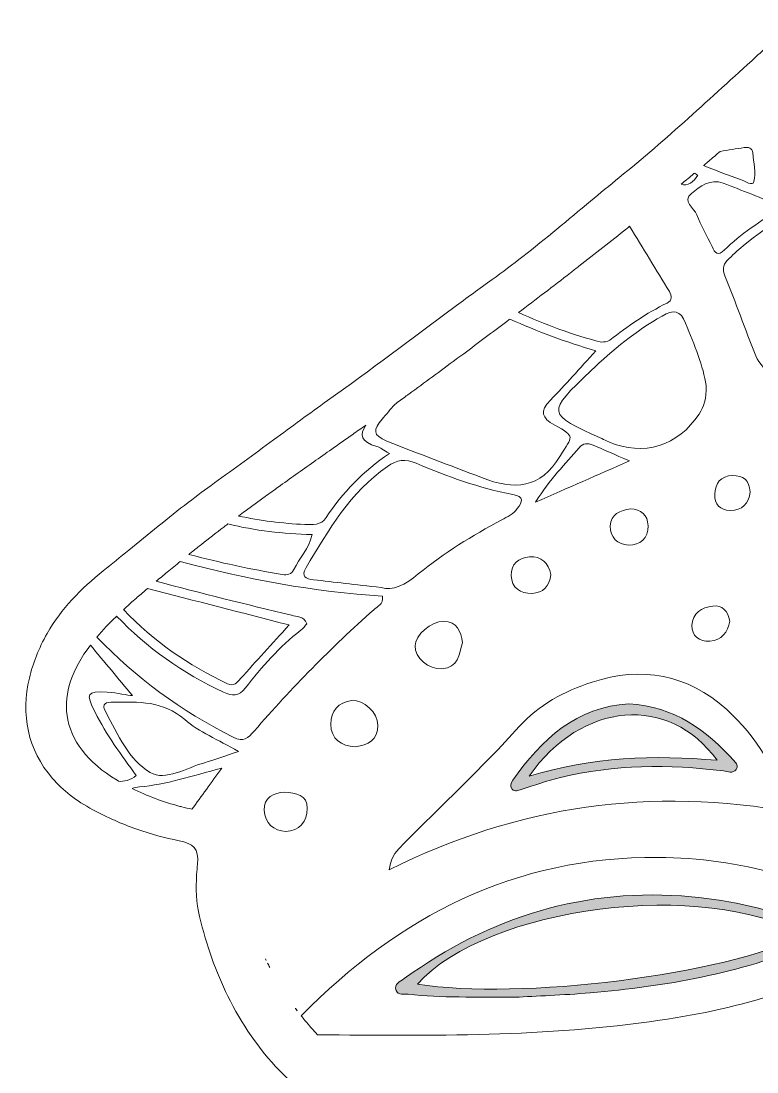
# Model space of a CAD drawing. Extents: x 55 to 2945, y -1852 to -85.
# Drawn here: x 55.1 to 170.4, y -1298.3 to -1133.8 of the extents above; entities that cross this region are included whole.
import ezdxf

# ---------------------------------------------------------------- set-up
doc = ezdxf.new("R2010")
doc.units = 0
doc.header["$MEASUREMENT"] = 0
doc.layers.add('Layer 1', color=7, linetype='Continuous')

# ---------------------------------------------------------------- blocks, each defined once
blk = doc.blocks.new('block 8')
at = {"layer": 'Layer 1', "true_color": 0xffffff}
h = blk.add_hatch(color=7, dxfattribs=at)
h.dxf.hatch_style = 2
edge = h.paths.add_edge_path()
edge.add_spline(control_points=[(167.11, -1250.99), (167.54, -1250.47), (167.11, -1250.01), (166.79, -1249.66), (162.44, -1244.83), (157.48, -1241.11), (150.3, -1240.73), (142.17, -1241.14), (136.7, -1246.23), (132.12, -1252.68), (131.81, -1253.12), (131.64, -1253.63), (132.03, -1254.07), (132.46, -1254.56), (132.99, -1254.24), (133.45, -1254.1), (135.5, -1253.49), (137.52, -1252.75), (139.59, -1252.25), (148.03, -1250.21), (156.55, -1250.15), (165.12, -1251.21), (165.8, -1251.29), (166.55, -1251.68), (167.11, -1250.99)], knot_values=[0, 0, 0, 0, 1, 1, 1, 2, 2, 2, 3, 3, 3, 4, 4, 4, 5, 5, 5, 6, 6, 6, 7, 7, 7, 8, 8, 8, 8], degree=3, periodic=1)
edge = h.paths.add_edge_path()
edge.add_spline(control_points=[(134.67, -1252.06), (142.95, -1240.24), (156.63, -1239.19), (164.12, -1249.55), (154.21, -1248.68), (144.63, -1248.98), (134.67, -1252.06)], knot_values=[0, 0, 0, 0, 1, 1, 1, 2, 2, 2, 2], degree=3, periodic=1)
h = blk.add_hatch(color=7, dxfattribs=at)
h.dxf.hatch_style = 2
edge = h.paths.add_edge_path()
edge.add_spline(control_points=[(115.77, -1286.16), (120.97, -1286.76), (126.19, -1286.56), (132.54, -1286.64), (135.69, -1286.46), (139.99, -1286.31), (144.27, -1285.95), (156.02, -1284.93), (167.57, -1282.92), (178.56, -1278.39), (179.35, -1278.06), (180.63, -1278.02), (180.59, -1276.85), (180.55, -1275.74), (179.29, -1275.67), (178.5, -1275.35), (172.6, -1272.9), (166.44, -1271.47), (160.09, -1270.91), (143.47, -1269.42), (128.54, -1273.97), (115.12, -1283.73), (114.52, -1284.17), (113.47, -1284.55), (113.86, -1285.58), (114.17, -1286.39), (115.1, -1286.09), (115.77, -1286.16)], knot_values=[0, 0, 0, 0, 1, 1, 1, 2, 2, 2, 3, 3, 3, 4, 4, 4, 5, 5, 5, 6, 6, 6, 7, 7, 7, 8, 8, 8, 9, 9, 9, 9], degree=3, periodic=1)
edge = h.paths.add_edge_path()
edge.add_spline(control_points=[(177.66, -1276.97), (165.23, -1283.16), (133.19, -1287.14), (117.19, -1284.59), (128.02, -1272.44), (162.4, -1268.01), (177.66, -1276.97)], knot_values=[0, 0, 0, 0, 1, 1, 1, 2, 2, 2, 2], degree=3, periodic=1)
at = {"layer": 'Layer 1', "lineweight": 0}
for points, knots in [([(984.23, -1238.67), (984.04, -1237.13), (983.65, -1235.56), (983.07, -1233.95), (982.05, -1231.18), (980.63, -1228.7), (978.93, -1226.43), (977.09, -1223.94), (974.91, -1221.7), (972.56, -1219.61), (966.07, -1213.85), (958.71, -1209.23), (951.76, -1204.09), (947.81, -1201.16), (943.88, -1198.21), (939.91, -1195.3), (936.3, -1192.65), (932.65, -1190.03), (928.93, -1187.51), (926.35, -1185.77), (923.82, -1183.96), (921.32, -1182.12), (914.12, -1176.81), (907.17, -1171.16), (900.24, -1165.5), (897.81, -1163.51), (895.38, -1161.53), (892.95, -1159.56), (891.09, -1158.05), (889.26, -1156.51), (887.44, -1154.96), (880.19, -1148.73), (873.22, -1142.13), (866.09, -1135.75), (858.42, -1128.87), (850.71, -1122.04), (842.75, -1115.51), (835.46, -1109.54), (827.97, -1103.83), (820.08, -1098.6), (815.18, -1095.35), (810.18, -1092.35), (805.04, -1089.66), (793.74, -1083.73), (781.82, -1079.23), (769.09, -1076.6), (766.02, -1075.96), (762.94, -1075.44), (759.86, -1075), (752.84, -1073.99), (745.77, -1073.41), (738.69, -1073), (735.58, -1072.82), (732.47, -1072.67), (729.36, -1072.52), (719.81, -1072.09), (710.27, -1071.85), (700.75, -1071.88), (685.52, -1071.92), (670.32, -1072.68), (655.17, -1074.53), (649.49, -1075.23), (643.82, -1076.08), (638.15, -1077.1), (636.6, -1077.38), (635.04, -1077.6), (633.48, -1077.78), (631.05, -1078.06), (628.61, -1078.23), (626.17, -1078.27), (623.75, -1078.31), (621.33, -1078.21), (618.9, -1078.02), (617.3, -1077.9), (615.71, -1077.74), (614.11, -1077.52), (612.29, -1077.26), (610.5, -1076.9), (608.75, -1076.47), (603.2, -1075.09), (597.95, -1072.87), (592.85, -1070.31), (591.24, -1069.5), (589.65, -1068.66), (588.07, -1067.8), (584.59, -1065.91), (581.09, -1064.14), (577.55, -1062.5), (562.77, -1055.65), (547.34, -1051.17), (530.6, -1050.58), (528.46, -1050.5), (526.32, -1050.46), (524.2, -1050.45), (509.3, -1050.39), (494.64, -1052.01), (480.18, -1055.79), (468.77, -1058.77), (458.56, -1064.55), (448.21, -1069.89), (437.11, -1075.6), (425.69, -1078.16), (413.91, -1078.1), (408.56, -1078.07), (403.13, -1077.51), (397.62, -1076.45), (389.73, -1074.94), (381.78, -1073.73), (373.79, -1072.98), (369.49, -1072.58), (365.18, -1072.3), (360.86, -1072.19), (355.87, -1072.07), (350.89, -1072.01), (345.9, -1071.99), (344.75, -1071.99), (343.6, -1071.97), (342.45, -1071.97), (324.06, -1071.98), (305.68, -1072.7), (287.32, -1074.32), (268.05, -1076.01), (250.2, -1081.5), (233.56, -1090.49), (229.57, -1092.65), (225.65, -1095), (221.81, -1097.55), (218.47, -1099.77), (215.22, -1102.08), (212, -1104.43), (202.44, -1111.44), (193.33, -1119.01), (184.4, -1126.8), (181.4, -1129.42), (178.41, -1132.05), (175.43, -1134.71), (173.68, -1136.27), (171.94, -1137.86), (170.2, -1139.44), (163.16, -1145.86), (156.18, -1152.36), (148.79, -1158.34), (147.29, -1159.56), (145.8, -1160.79), (144.31, -1162.03), (140.8, -1164.95), (137.3, -1167.89), (133.69, -1170.71), (132.12, -1171.93), (130.53, -1173.13), (128.91, -1174.29), (126.9, -1175.73), (124.91, -1177.19), (122.92, -1178.66), (116.33, -1183.53), (109.82, -1188.5), (103.14, -1193.24), (100.3, -1195.26), (97.49, -1197.33), (94.68, -1199.39), (91.61, -1201.66), (88.53, -1203.93), (85.42, -1206.14), (84.03, -1207.13), (82.66, -1208.16), (81.3, -1209.2), (78.15, -1211.62), (75.07, -1214.13), (72, -1216.65), (70.67, -1217.73), (69.34, -1218.82), (68, -1219.9), (64.54, -1222.68), (61.41, -1225.83), (59.2, -1229.71), (57.91, -1232), (56.98, -1234.34), (56.43, -1236.67), (55.12, -1242.32), (56.13, -1247.9), (60.05, -1252.39), (61.66, -1254.23), (63.75, -1255.89), (66.37, -1257.29), (68.6, -1258.49), (70.89, -1259.49), (73.24, -1260.32), (75.41, -1261.08), (77.62, -1261.69), (79.89, -1262.15), (82.02, -1262.58), (83.04, -1263.36), (82.76, -1265.8), (82.7, -1266.33), (82.66, -1266.88), (82.62, -1267.42), (82.48, -1269.62), (82.56, -1271.85), (83.08, -1274.01), (84.16, -1278.54), (85.65, -1282.67), (87.51, -1286.46), (91.84, -1295.24), (98.27, -1302), (106.89, -1306.65), (110.6, -1308.65), (114.69, -1310.28), (119.21, -1311.5), (121.29, -1312.06), (123.38, -1312.57), (125.49, -1313), (134.23, -1314.8), (139.17, -1320.38), (141.59, -1328.71), (143.63, -1335.68), (147.21, -1341.7), (151.97, -1346.97), (153.14, -1348.27), (154.36, -1349.54), (155.68, -1350.74), (161, -1355.64), (166.6, -1360.15), (172.4, -1364.38), (178.7, -1368.99), (185.24, -1373.27), (191.94, -1377.32), (198.19, -1381.11), (204.85, -1383.96), (212.03, -1385.44), (214.34, -1385.92), (216.68, -1386.33), (219.02, -1386.46), (219.49, -1386.49), (219.96, -1386.51), (220.44, -1386.52), (222.12, -1386.53), (223.8, -1386.38), (225.47, -1385.98), (226.56, -1385.72), (227.64, -1385.42), (228.72, -1385.12), (233.1, -1383.88), (237.39, -1382.29), (241.62, -1380.58), (244.61, -1379.37), (247.49, -1378.79), (250.25, -1378.85), (254.85, -1378.96), (259.1, -1380.87), (262.96, -1384.7), (264.08, -1385.81), (265.15, -1386.96), (266.18, -1388.14), (269.66, -1392.12), (272.73, -1396.47), (275.71, -1400.81), (277.52, -1403.45), (279.54, -1405.85), (281.68, -1408.13), (284.01, -1410.6), (286.49, -1412.92), (289.02, -1415.2), (290.18, -1416.24), (291.25, -1417.37), (292.41, -1418.4), (293.48, -1419.36), (294.63, -1420.22), (296.03, -1420.85), (297.48, -1421.49), (298.92, -1422.15), (300.36, -1422.81), (304.27, -1424.6), (308.14, -1426.46), (311.98, -1428.4), (313.37, -1429.1), (314.76, -1429.8), (316.14, -1430.52), (323.05, -1434.12), (329.37, -1438.77), (334.43, -1444.63), (339.86, -1450.91), (345.75, -1456.43), (353.09, -1460.33), (354.12, -1460.88), (355.17, -1461.41), (356.23, -1461.92), (357.38, -1462.48), (358.54, -1463.01), (359.72, -1463.5), (360.01, -1463.62), (360.24, -1463.74), (360.44, -1463.86), (361.1, -1464.29), (361.2, -1464.8), (360.6, -1465.83), (360.3, -1466.35), (360.02, -1466.87), (359.74, -1467.39), (358.95, -1468.85), (358.2, -1470.33), (357.45, -1471.81), (357.18, -1472.34), (356.92, -1472.87), (356.65, -1473.39), (337.91, -1509.88), (325.24, -1547.98), (319.87, -1588.02), (318.36, -1599.23), (317.43, -1610.6), (317.1, -1622.13), (316.84, -1631.24), (317.29, -1640.22), (318.73, -1649.04), (320.06, -1657.22), (322.24, -1665.25), (325.52, -1673.09), (328.73, -1680.75), (332.51, -1687.77), (336.78, -1694.22), (354.69, -1721.21), (381.49, -1738.02), (413.19, -1749.04), (415.51, -1749.84), (417.92, -1750.29), (420.33, -1750.28), (422.4, -1750.27), (424.47, -1749.93), (426.48, -1749.18), (427.49, -1748.8), (428.48, -1748.32), (429.45, -1747.74), (431.93, -1746.25), (433.45, -1744), (433.95, -1741.55), (434.48, -1738.96), (433.86, -1736.14), (431.98, -1733.74), (430.9, -1732.37), (429.57, -1731.3), (428.14, -1730.35), (427.77, -1730.11), (427.39, -1729.86), (427.01, -1729.63), (420.37, -1725.62), (414.06, -1721.12), (407.9, -1716.41), (383.2, -1697.52), (370.84, -1672.59), (371.19, -1641.46), (371.32, -1629.86), (372.7, -1618.38), (374.94, -1607), (376.01, -1601.57), (377.28, -1596.22), (378.73, -1590.94), (383.17, -1574.8), (389.33, -1559.32), (396.77, -1544.33), (399.14, -1539.54), (401.65, -1534.81), (404.27, -1530.12), (413.72, -1513.21), (425.07, -1497.55), (436.23, -1481.77), (436.89, -1480.84), (437.54, -1479.9), (438.19, -1478.97), (440.79, -1475.24), (443.4, -1471.41), (446.3, -1467.2), (447.48, -1473.39), (448.62, -1479.12), (449.66, -1484.77), (449.92, -1486.14), (450.17, -1487.51), (450.41, -1488.87), (451.4, -1494.54), (452.32, -1500.22), (453.18, -1505.91), (454.4, -1513.88), (455.5, -1521.86), (456.49, -1529.86), (457.32, -1536.59), (458.08, -1543.31), (458.76, -1550.05), (459.39, -1556.38), (459.95, -1562.72), (460.39, -1569.06), (460.63, -1572.53), (460.79, -1576), (460.91, -1579.48), (461.28, -1589.89), (461.21, -1600.32), (461.11, -1610.74), (461.07, -1614.32), (461.04, -1617.89), (461.02, -1621.46), (461.01, -1623.82), (461, -1626.17), (461, -1628.53), (460.97, -1637.61), (460.96, -1646.69), (460.62, -1655.77), (460.54, -1657.98), (460.6, -1660.19), (460.68, -1662.4), (460.75, -1664.37), (460.82, -1666.35), (460.82, -1668.32), (460.78, -1680.48), (461.27, -1692.66), (461.83, -1704.81), (462.1, -1710.88), (462.46, -1716.93), (462.89, -1722.99), (463.84, -1736.31), (465.16, -1749.59), (466.94, -1762.84), (468.91, -1777.42), (471.55, -1791.86), (476.88, -1805.67), (485.24, -1827.37), (506.23, -1841.53), (528.26, -1841.51), (532.34, -1841.5), (536.46, -1841.01), (540.54, -1839.99), (563.48, -1834.27), (576.8, -1818.63), (582.54, -1796.37), (587.6, -1776.72), (588.22, -1756.44), (589.71, -1736.3), (590.63, -1723.98), (591.66, -1711.66), (592.47, -1699.33), (592.57, -1697.86), (592.69, -1696.39), (592.79, -1694.92), (593.02, -1691.46), (593.11, -1688.01), (592.38, -1684.61), (592.06, -1683.09), (591.58, -1681.59), (590.87, -1680.1), (588.89, -1675.96), (586.01, -1672.83), (581.43, -1672.07), (580.33, -1671.88), (579.67, -1671.61), (579.33, -1671.13), (579.02, -1670.69), (578.97, -1670.07), (579.1, -1669.16), (579.37, -1667.33), (579.58, -1665.48), (579.78, -1663.64), (580.59, -1656.02), (580.89, -1648.36), (581.62, -1640.74), (581.93, -1637.5), (582.25, -1634.25), (582.57, -1631.01), (583.28, -1623.97), (584, -1616.93), (584.67, -1609.89), (584.98, -1606.71), (585.27, -1603.53), (585.55, -1600.34), (585.83, -1597.16), (586.09, -1593.98), (586.35, -1590.79), (586.92, -1583.68), (587.44, -1576.56), (587.96, -1569.45), (588.19, -1566.25), (588.42, -1563.06), (588.66, -1559.87), (589.47, -1548.83), (590.24, -1537.79), (591.03, -1526.75), (591.77, -1516.36), (592.52, -1505.97), (593.32, -1495.58), (593.55, -1492.55), (593.82, -1489.53), (594.12, -1486.47), (594.72, -1480.36), (595.42, -1474.12), (596.08, -1467.46), (599.8, -1472.81), (602.93, -1477.42), (606.18, -1481.94), (624.37, -1507.17), (640.96, -1533.32), (652.32, -1562.42), (663.92, -1592.12), (671.17, -1622.65), (668.39, -1654.86), (667.59, -1664.12), (665.36, -1673.01), (661.49, -1681.36), (660.53, -1683.43), (659.47, -1685.47), (658.3, -1687.47), (648.98, -1703.47), (635.52, -1715.32), (620.09, -1725.14), (619.4, -1725.58), (618.71, -1726.01), (618.01, -1726.44), (615.2, -1728.18), (612.4, -1729.92), (609.94, -1732.18), (603.93, -1737.72), (605.55, -1746.01), (613.23, -1748.82), (615.68, -1749.72), (618.16, -1750.13), (620.63, -1750.11), (623.1, -1750.09), (625.56, -1749.64), (627.97, -1748.84), (654.73, -1739.85), (678.15, -1725.73), (696.32, -1703.72), (708.35, -1689.15), (716.57, -1672.91), (720.59, -1654.92), (721.52, -1650.76), (722.22, -1646.52), (722.7, -1642.18), (722.98, -1639.61), (723.17, -1637.05), (723.32, -1634.48), (723.92, -1623.93), (723.45, -1613.37), (722.39, -1602.81), (720.59, -1584.92), (717.31, -1567.31), (713, -1549.88), (705.79, -1520.69), (694.39, -1493.13), (680.27, -1466.65), (679.25, -1464.73), (679.48, -1464.18), (681.47, -1463.51), (689.76, -1460.71), (696.84, -1455.99), (703.14, -1449.9), (705.52, -1447.59), (707.59, -1444.96), (710.02, -1442.79), (713.74, -1439.46), (717.42, -1436.08), (721.09, -1432.69), (723, -1430.93), (725.06, -1429.31), (727.39, -1428.24), (728.51, -1427.73), (729.69, -1427.33), (730.95, -1427.12), (736.04, -1426.28), (740.55, -1424.41), (744.78, -1421.73), (746, -1420.95), (747.21, -1420.12), (748.39, -1419.22), (754.28, -1414.69), (759.81, -1409.84), (763.55, -1403.42), (767.27, -1397.04), (771.52, -1391.08), (776.59, -1385.76), (778.55, -1383.71), (780.61, -1381.73), (783.27, -1380.43), (783.93, -1380.11), (784.61, -1379.82), (785.35, -1379.6), (787.26, -1379.01), (789.09, -1378.79), (790.88, -1378.84), (791.05, -1378.84), (791.23, -1378.86), (791.41, -1378.87), (795.13, -1379.08), (798.63, -1380.43), (802.08, -1382.05), (808.1, -1384.89), (814.11, -1386.25), (820.12, -1386.26), (826.14, -1386.27), (832.17, -1384.93), (838.24, -1382.37), (849.19, -1377.75), (858.67, -1370.73), (868.34, -1364.02), (883.21, -1353.72), (896.03, -1341.79), (901, -1323.42), (901.28, -1322.38), (901.7, -1321.43), (902.22, -1320.55), (903.41, -1318.54), (905.16, -1316.97), (907.26, -1315.82), (908.18, -1315.32), (909.15, -1314.89), (910.18, -1314.54), (914.27, -1313.18), (918.4, -1311.85), (922.6, -1310.97), (927.79, -1309.89), (932.47, -1307.78), (936.62, -1304.98), (950.57, -1295.56), (958.37, -1278.28), (958.29, -1265.73), (958.29, -1265.29), (958.33, -1264.92), (958.39, -1264.58), (958.66, -1263.18), (959.53, -1262.61), (961.16, -1262.25), (967.07, -1260.94), (972.54, -1258.6), (977.29, -1254.76), (982.67, -1250.42), (985.03, -1244.86), (984.23, -1238.67)], [0, 0, 0, 0, 1, 1, 1, 2, 2, 2, 3, 3, 3, 4, 4, 4, 5, 5, 5, 6, 6, 6, 7, 7, 7, 8, 8, 8, 9, 9, 9, 10, 10, 10, 11, 11, 11, 12, 12, 12, 13, 13, 13, 14, 14, 14, 15, 15, 15, 16, 16, 16, 17, 17, 17, 18, 18, 18, 19, 19, 19, 20, 20, 20, 21, 21, 21, 22, 22, 22, 23, 23, 23, 24, 24, 24, 25, 25, 25, 26, 26, 26, 27, 27, 27, 28, 28, 28, 29, 29, 29, 30, 30, 30, 31, 31, 31, 32, 32, 32, 33, 33, 33, 34, 34, 34, 35, 35, 35, 36, 36, 36, 37, 37, 37, 38, 38, 38, 39, 39, 39, 40, 40, 40, 41, 41, 41, 42, 42, 42, 43, 43, 43, 44, 44, 44, 45, 45, 45, 46, 46, 46, 47, 47, 47, 48, 48, 48, 49, 49, 49, 50, 50, 50, 51, 51, 51, 52, 52, 52, 53, 53, 53, 54, 54, 54, 55, 55, 55, 56, 56, 56, 57, 57, 57, 58, 58, 58, 59, 59, 59, 60, 60, 60, 61, 61, 61, 62, 62, 62, 63, 63, 63, 64, 64, 64, 65, 65, 65, 66, 66, 66, 67, 67, 67, 68, 68, 68, 69, 69, 69, 70, 70, 70, 71, 71, 71, 72, 72, 72, 73, 73, 73, 74, 74, 74, 75, 75, 75, 76, 76, 76, 77, 77, 77, 78, 78, 78, 79, 79, 79, 80, 80, 80, 81, 81, 81, 82, 82, 82, 83, 83, 83, 84, 84, 84, 85, 85, 85, 86, 86, 86, 87, 87, 87, 88, 88, 88, 89, 89, 89, 90, 90, 90, 91, 91, 91, 92, 92, 92, 93, 93, 93, 94, 94, 94, 95, 95, 95, 96, 96, 96, 97, 97, 97, 98, 98, 98, 99, 99, 99, 100, 100, 100, 101, 101, 101, 102, 102, 102, 103, 103, 103, 104, 104, 104, 105, 105, 105, 106, 106, 106, 107, 107, 107, 108, 108, 108, 109, 109, 109, 110, 110, 110, 111, 111, 111, 112, 112, 112, 113, 113, 113, 114, 114, 114, 115, 115, 115, 116, 116, 116, 117, 117, 117, 118, 118, 118, 119, 119, 119, 120, 120, 120, 121, 121, 121, 122, 122, 122, 123, 123, 123, 124, 124, 124, 125, 125, 125, 126, 126, 126, 127, 127, 127, 128, 128, 128, 129, 129, 129, 130, 130, 130, 131, 131, 131, 132, 132, 132, 133, 133, 133, 134, 134, 134, 135, 135, 135, 136, 136, 136, 137, 137, 137, 138, 138, 138, 139, 139, 139, 140, 140, 140, 141, 141, 141, 142, 142, 142, 143, 143, 143, 144, 144, 144, 145, 145, 145, 146, 146, 146, 147, 147, 147, 148, 148, 148, 149, 149, 149, 150, 150, 150, 151, 151, 151, 152, 152, 152, 153, 153, 153, 154, 154, 154, 155, 155, 155, 156, 156, 156, 157, 157, 157, 158, 158, 158, 159, 159, 159, 160, 160, 160, 161, 161, 161, 162, 162, 162, 163, 163, 163, 164, 164, 164, 165, 165, 165, 166, 166, 166, 167, 167, 167, 168, 168, 168, 169, 169, 169, 170, 170, 170, 171, 171, 171, 172, 172, 172, 173, 173, 173, 174, 174, 174, 175, 175, 175, 176, 176, 176, 177, 177, 177, 178, 178, 178, 179, 179, 179, 180, 180, 180, 181, 181, 181, 182, 182, 182, 183, 183, 183, 184, 184, 184, 185, 185, 185, 186, 186, 186, 187, 187, 187, 188, 188, 188, 189, 189, 189, 190, 190, 190, 191, 191, 191, 192, 192, 192, 193, 193, 193, 194, 194, 194, 195, 195, 195, 196, 196, 196, 197, 197, 197, 198, 198, 198, 199, 199, 199, 200, 200, 200, 201, 201, 201, 202, 202, 202, 203, 203, 203, 204, 204, 204, 205, 205, 205, 206, 206, 206, 207, 207, 207, 208, 208, 208, 209, 209, 209, 210, 210, 210, 210]), ([(162.33, -1156.19), (162.48, -1156.06), (162.62, -1155.93), (162.77, -1155.8), (163.39, -1155.28), (164, -1154.76), (164.62, -1154.24), (165.86, -1154.04), (167.1, -1153.84), (168.35, -1153.64), (169.01, -1153.54), (169.63, -1153.71), (169.71, -1154.48), (169.86, -1155.98), (170.23, -1157.57), (169.9, -1158.97), (169.72, -1159.75), (168.49, -1158.9), (167.79, -1158.65), (165.84, -1157.95), (163.92, -1157.21), (161.99, -1156.47), (162.1, -1156.38), (162.21, -1156.28), (162.33, -1156.19)], [0, 0, 0, 0, 1, 1, 1, 2, 2, 2, 3, 3, 3, 4, 4, 4, 5, 5, 5, 6, 6, 6, 7, 7, 7, 8, 8, 8, 8]), ([(160.21, -1157.95), (160.33, -1157.85), (160.45, -1157.75), (160.57, -1157.65), (160.75, -1157.75), (160.92, -1157.85), (161.09, -1157.98), (160.47, -1159), (159.5, -1159.76), (158.49, -1159.39), (159.07, -1158.91), (159.64, -1158.43), (160.21, -1157.95)], [0, 0, 0, 0, 1, 1, 1, 2, 2, 2, 3, 3, 3, 4, 4, 4, 4]), ([(174.37, -1162.9), (170.8, -1165.24), (167.82, -1167.18), (165.27, -1169.67), (164.2, -1170.72), (163.79, -1170.12), (163.33, -1169.14), (162.54, -1167.48), (161.61, -1165.89), (160.94, -1164.19), (160.5, -1163.1), (158.63, -1162.01), (160.1, -1160.82), (161.43, -1159.75), (163.05, -1158.44), (165.09, -1159.22), (168.02, -1160.33), (170.93, -1161.52), (174.37, -1162.9)], [0, 0, 0, 0, 1, 1, 1, 2, 2, 2, 3, 3, 3, 4, 4, 4, 5, 5, 5, 6, 6, 6, 6]), ([(177.01, -1190.88), (175.35, -1191.46), (171.1, -1188.6), (170.17, -1186.25), (168.52, -1182.09), (167.03, -1177.86), (165.35, -1173.7), (164.86, -1172.51), (165.17, -1171.77), (165.99, -1171.02), (166.82, -1170.27), (167.64, -1169.49), (168.51, -1168.78), (175.52, -1163.12), (177.08, -1163.02), (185.57, -1167.86), (181.9, -1169.74), (178.56, -1171.72), (175.59, -1174.31), (173.48, -1176.15), (173.31, -1177.42), (175.51, -1179.38), (178.63, -1182.16), (181.86, -1184.76), (185.78, -1187.52), (182.52, -1188.78), (179.79, -1189.91), (177.01, -1190.88)], [0, 0, 0, 0, 1, 1, 1, 2, 2, 2, 3, 3, 3, 4, 4, 4, 5, 5, 5, 6, 6, 6, 7, 7, 7, 8, 8, 8, 9, 9, 9, 9]), ([(141.15, -1173.26), (141.59, -1172.92), (142.03, -1172.57), (142.47, -1172.23), (144.98, -1170.28), (147.47, -1168.33), (149.95, -1166.34), (150.11, -1166.22), (150.27, -1166.09), (150.43, -1165.97), (152.5, -1169.37), (154.58, -1172.77), (156.65, -1176.18), (157.06, -1176.86), (157.17, -1177.54), (156.29, -1177.98), (153.07, -1179.56), (150.13, -1181.59), (147.32, -1183.81), (146.97, -1184.08), (146.36, -1184.03), (146, -1184.1), (141.43, -1182.97), (137.2, -1181.29), (133.02, -1179.48), (135.74, -1177.42), (138.45, -1175.35), (141.15, -1173.26)], [0, 0, 0, 0, 1, 1, 1, 2, 2, 2, 3, 3, 3, 4, 4, 4, 5, 5, 5, 6, 6, 6, 7, 7, 7, 8, 8, 8, 9, 9, 9, 9]), ([(162.4, -1190.9), (162.51, -1192.99), (162.02, -1194.21), (161.29, -1195.35), (158.08, -1200.34), (152.57, -1202.04), (147.16, -1199.72), (146.79, -1199.56), (146.43, -1199.36), (146.06, -1199.2), (137.37, -1195.26), (137.37, -1195.26), (144.38, -1188.55), (147.78, -1185.29), (151.4, -1182.35), (155.51, -1180.01), (157.32, -1178.99), (158.37, -1179.04), (159.2, -1181.14), (160.55, -1184.55), (162, -1187.92), (162.4, -1190.9)], [0, 0, 0, 0, 1, 1, 1, 2, 2, 2, 3, 3, 3, 4, 4, 4, 5, 5, 5, 6, 6, 6, 7, 7, 7, 7]), ([(115.86, -1192.24), (118.33, -1190.43), (120.79, -1188.61), (123.25, -1186.78), (123.65, -1186.49), (124.04, -1186.2), (124.44, -1185.91), (126.69, -1184.23), (128.95, -1182.55), (131.19, -1180.85), (131.36, -1180.73), (131.52, -1180.61), (131.68, -1180.49), (135.93, -1182.41), (140.33, -1184.05), (145.13, -1185.45), (142.56, -1188.26), (140.36, -1190.79), (138.02, -1193.18), (136.3, -1194.92), (136.65, -1195.94), (138.69, -1197.08), (141.99, -1198.94), (141.49, -1198.76), (139.59, -1201.86), (136.38, -1207.12), (132.42, -1207.29), (127.25, -1205.3), (122.31, -1203.41), (117.34, -1201.56), (112.42, -1199.59), (110.09, -1198.66), (110.33, -1197.8), (111.66, -1196.18), (112.31, -1195.39), (112.97, -1194.61), (113.64, -1193.85), (114.25, -1193.41), (114.86, -1192.97), (115.46, -1192.52), (115.59, -1192.43), (115.73, -1192.34), (115.86, -1192.24)], [0, 0, 0, 0, 1, 1, 1, 2, 2, 2, 3, 3, 3, 4, 4, 4, 5, 5, 5, 6, 6, 6, 7, 7, 7, 8, 8, 8, 9, 9, 9, 10, 10, 10, 11, 11, 11, 12, 12, 12, 13, 13, 13, 14, 14, 14, 14]), ([(90.23, -1210.54), (91.28, -1209.77), (92.32, -1209), (93.38, -1208.24), (94.05, -1207.75), (94.73, -1207.27), (95.4, -1206.78), (96.32, -1206.13), (97.24, -1205.47), (98.16, -1204.82), (99.09, -1204.16), (100.02, -1203.5), (100.96, -1202.84), (101.9, -1202.17), (102.85, -1201.51), (103.79, -1200.84), (104.88, -1200.08), (105.97, -1199.31), (107.06, -1198.54), (107.74, -1198.06), (108.42, -1197.59), (109.1, -1197.11), (108.1, -1198.59), (108.34, -1199.73), (110.85, -1200.44), (111.4, -1200.6), (111.89, -1201.01), (112.81, -1201.53), (108.67, -1204.3), (105.49, -1207.65), (102.91, -1211.57), (102.11, -1212.79), (100.75, -1212.68), (99.57, -1212.63), (96.04, -1212.5), (92.59, -1212.01), (89.18, -1211.32), (89.53, -1211.06), (89.88, -1210.8), (90.23, -1210.54)], [0, 0, 0, 0, 1, 1, 1, 2, 2, 2, 3, 3, 3, 4, 4, 4, 5, 5, 5, 6, 6, 6, 7, 7, 7, 8, 8, 8, 9, 9, 9, 10, 10, 10, 11, 11, 11, 12, 12, 12, 13, 13, 13, 13]), ([(144.72, -1200.21), (146.37, -1200.94), (148.03, -1201.66), (150.39, -1202.7), (145.36, -1204.9), (140.92, -1206.85), (135.7, -1209.14), (137.97, -1205.51), (140.35, -1203.16), (142.51, -1200.64), (143.12, -1199.92), (143.89, -1199.85), (144.72, -1200.21)], [0, 0, 0, 0, 1, 1, 1, 2, 2, 2, 3, 3, 3, 4, 4, 4, 4]), ([(132.84, -1210.14), (132.22, -1211.02), (131.28, -1211.43), (130.39, -1211.91), (125.81, -1214.39), (121.36, -1217.09), (117.33, -1220.39), (115.32, -1222.04), (113.31, -1223.16), (111.51, -1222.5), (107.4, -1222.03), (104.16, -1221.67), (100.92, -1221.29), (99.75, -1221.15), (98.89, -1220.83), (99.76, -1219.39), (103.27, -1213.53), (106.69, -1207.59), (112.5, -1203.56), (114, -1202.53), (115.28, -1202.32), (117.01, -1203.06), (121.89, -1205.13), (126.88, -1206.96), (132.12, -1207.94), (134.04, -1208.29), (133.59, -1209.06), (132.84, -1210.14)], [0, 0, 0, 0, 1, 1, 1, 2, 2, 2, 3, 3, 3, 4, 4, 4, 5, 5, 5, 6, 6, 6, 7, 7, 7, 8, 8, 8, 9, 9, 9, 9]), ([(163.77, -1207.92), (163.83, -1206.22), (164.66, -1205.01), (166.54, -1204.98), (168.2, -1204.95), (169.21, -1205.72), (169.29, -1207.52), (169.13, -1209.42), (168.05, -1210.43), (166.15, -1210.44), (164.56, -1210.44), (163.72, -1209.45), (163.77, -1207.92)], [0, 0, 0, 0, 1, 1, 1, 2, 2, 2, 3, 3, 3, 4, 4, 4, 4]), ([(153.31, -1212.83), (153.34, -1214.84), (152.1, -1215.89), (150.26, -1215.86), (148.53, -1215.84), (147.38, -1214.63), (147.4, -1212.89), (147.42, -1210.99), (148.96, -1210.46), (150.59, -1210.18), (152.18, -1210.33), (153.28, -1211.09), (153.31, -1212.83)], [0, 0, 0, 0, 1, 1, 1, 2, 2, 2, 3, 3, 3, 4, 4, 4, 4]), ([(81.99, -1216.85), (82.45, -1216.48), (82.91, -1216.11), (83.38, -1215.75), (84.53, -1214.84), (85.69, -1213.94), (86.86, -1213.06), (87.02, -1212.94), (87.17, -1212.81), (87.34, -1212.69), (87.4, -1212.64), (87.46, -1212.59), (87.53, -1212.55), (91.75, -1213.61), (96.16, -1214.09), (100.69, -1214.23), (100.22, -1216.43), (98.73, -1217.91), (97.84, -1219.69), (97.47, -1220.44), (96.79, -1220.59), (96.02, -1220.46), (91.11, -1219.66), (86.24, -1218.61), (81.41, -1217.32), (81.6, -1217.17), (81.79, -1217), (81.99, -1216.85)], [0, 0, 0, 0, 1, 1, 1, 2, 2, 2, 3, 3, 3, 4, 4, 4, 5, 5, 5, 6, 6, 6, 7, 7, 7, 8, 8, 8, 9, 9, 9, 9]), ([(70.09, -1226.98), (74.85, -1231.94), (80.42, -1235.92), (86.82, -1238.89), (88.23, -1239.55), (89.23, -1239.57), (90.26, -1238.23), (92.84, -1234.93), (95.58, -1231.76), (98.94, -1229.2), (99.32, -1228.91), (99.59, -1228.48), (99.87, -1228.17), (99.36, -1226.93), (98.3, -1227.06), (97.47, -1226.86), (90.4, -1225.12), (83.33, -1223.43), (76.3, -1221.53), (76.87, -1221.05), (77.45, -1220.57), (78.02, -1220.09), (78.69, -1219.53), (79.38, -1218.98), (80.06, -1218.43), (90.44, -1221.22), (100.95, -1223.19), (111.74, -1223.85), (111.86, -1225.21), (110.92, -1225.48), (110.36, -1225.98), (103.71, -1231.91), (97.46, -1238.23), (91.64, -1244.97), (90.69, -1246.08), (89.97, -1246.75), (88.35, -1245.93), (80.14, -1241.8), (73.05, -1236.57), (67.01, -1230.27), (67.96, -1229.15), (68.96, -1228.09), (70, -1227.07), (70.03, -1227.04), (70.06, -1227.01), (70.09, -1226.98)], [0, 0, 0, 0, 1, 1, 1, 2, 2, 2, 3, 3, 3, 4, 4, 4, 5, 5, 5, 6, 6, 6, 7, 7, 7, 8, 8, 8, 9, 9, 9, 10, 10, 10, 11, 11, 11, 12, 12, 12, 13, 13, 13, 14, 14, 14, 15, 15, 15, 15]), ([(138.07, -1220.46), (137.92, -1222.33), (136.85, -1223.35), (135.16, -1223.43), (133.33, -1223.52), (131.94, -1222.54), (131.87, -1220.62), (131.82, -1218.87), (133.05, -1217.8), (134.75, -1217.7), (136.61, -1217.59), (137.74, -1218.65), (138.07, -1220.46)], [0, 0, 0, 0, 1, 1, 1, 2, 2, 2, 3, 3, 3, 4, 4, 4, 4]), ([(71.21, -1225.93), (71.77, -1225.41), (72.34, -1224.9), (72.92, -1224.39), (72.99, -1224.33), (73.06, -1224.27), (73.13, -1224.21), (73.66, -1223.75), (74.2, -1223.29), (74.73, -1222.84), (74.81, -1222.78), (74.88, -1222.72), (74.95, -1222.66), (82.48, -1224.6), (89.75, -1226.47), (97.1, -1228.37), (94.41, -1231.34), (91.94, -1234.04), (89.5, -1236.77), (88.93, -1237.4), (88.45, -1238.02), (87.46, -1237.56), (81.33, -1234.71), (75.95, -1230.96), (71.17, -1225.96), (71.18, -1225.95), (71.19, -1225.94), (71.21, -1225.93)], [0, 0, 0, 0, 1, 1, 1, 2, 2, 2, 3, 3, 3, 4, 4, 4, 5, 5, 5, 6, 6, 6, 7, 7, 7, 8, 8, 8, 9, 9, 9, 9]), ([(166.1, -1227.75), (165.78, -1229.5), (164.89, -1230.77), (162.98, -1230.9), (161.31, -1231.01), (160.14, -1230.06), (160.17, -1228.43), (160.21, -1226.52), (161.75, -1225.62), (163.44, -1225.4), (164.98, -1225.2), (165.83, -1226.22), (166.1, -1227.75)], [0, 0, 0, 0, 1, 1, 1, 2, 2, 2, 3, 3, 3, 4, 4, 4, 4]), ([(124.24, -1231.19), (123.71, -1232.9), (123.64, -1235.09), (121.03, -1235.25), (118.96, -1235.38), (116.77, -1233.44), (116.82, -1231.66), (116.87, -1229.93), (119.38, -1227.73), (121.32, -1227.8), (123.38, -1227.88), (124, -1229.31), (124.24, -1231.19)], [0, 0, 0, 0, 1, 1, 1, 2, 2, 2, 3, 3, 3, 4, 4, 4, 4]), ([(70.31, -1252.75), (70.26, -1252.73), (70.21, -1252.7), (70.16, -1252.67), (65.48, -1249.86), (62.86, -1246.38), (62.33, -1242.52), (61.86, -1239.08), (63.07, -1235.35), (65.99, -1231.53), (68.18, -1234.15), (70.37, -1236.78), (72.56, -1239.41), (71.84, -1239.45), (70.21, -1238.94), (68.62, -1238.88), (65.41, -1238.76), (65.23, -1239.04), (66.71, -1242.01), (68.47, -1245.57), (70.85, -1248.73), (73.18, -1251.94), (72.24, -1252.6), (71.18, -1253), (70.39, -1252.8), (70.36, -1252.78), (70.33, -1252.77), (70.31, -1252.75)], [0, 0, 0, 0, 1, 1, 1, 2, 2, 2, 3, 3, 3, 4, 4, 4, 5, 5, 5, 6, 6, 6, 7, 7, 7, 8, 8, 8, 9, 9, 9, 9]), ([(114.88, -1262.8), (120.97, -1256.62), (127.32, -1250.71), (133.15, -1244.27), (136.2, -1240.91), (140.18, -1238.72), (144.54, -1237.31), (152.37, -1234.8), (159.45, -1236.05), (165.64, -1241.6), (170.38, -1245.85), (173.3, -1251.27), (176.05, -1257.71), (153.69, -1253.65), (133.01, -1256.58), (112.78, -1266.71), (113.1, -1264.32), (114.1, -1263.59), (114.88, -1262.8)], [0, 0, 0, 0, 1, 1, 1, 2, 2, 2, 3, 3, 3, 4, 4, 4, 5, 5, 5, 6, 6, 6, 6]), ([(89.16, -1248.16), (86.92, -1248.91), (85.4, -1249.48), (83.84, -1249.93), (81.03, -1250.74), (77.73, -1252.84), (75.37, -1251.47), (72, -1249.52), (70.3, -1245.49), (68.38, -1241.99), (67.6, -1240.58), (68.49, -1240.48), (69.56, -1240.46), (73.52, -1240.39), (77.36, -1240.23), (80.76, -1243.17), (83.01, -1245.11), (85.93, -1246.29), (89.16, -1248.16)], [0, 0, 0, 0, 1, 1, 1, 2, 2, 2, 3, 3, 3, 4, 4, 4, 5, 5, 5, 6, 6, 6, 6]), ([(111, -1244.04), (111.04, -1246.39), (109.43, -1247.11), (107.5, -1247.46), (105.23, -1247.3), (103.67, -1246.24), (103.63, -1243.92), (103.59, -1241.85), (104.85, -1240.46), (106.95, -1240.2), (108.79, -1239.98), (110.98, -1242.11), (111, -1244.04)], [0, 0, 0, 0, 1, 1, 1, 2, 2, 2, 3, 3, 3, 4, 4, 4, 4]), ([(134.67, -1252.06), (142.95, -1240.24), (156.63, -1239.19), (164.12, -1249.55), (154.21, -1248.68), (144.63, -1248.98), (134.67, -1252.06)], [0, 0, 0, 0, 1, 1, 1, 2, 2, 2, 2]), ([(167.11, -1250.99), (167.54, -1250.47), (167.11, -1250.01), (166.79, -1249.66), (162.44, -1244.83), (157.48, -1241.11), (150.3, -1240.73), (142.17, -1241.14), (136.7, -1246.23), (132.12, -1252.68), (131.81, -1253.12), (131.64, -1253.63), (132.03, -1254.07), (132.46, -1254.56), (132.99, -1254.24), (133.45, -1254.1), (135.5, -1253.49), (137.52, -1252.75), (139.59, -1252.25), (148.03, -1250.21), (156.55, -1250.15), (165.12, -1251.21), (165.8, -1251.29), (166.55, -1251.68), (167.11, -1250.99)], [0, 0, 0, 0, 1, 1, 1, 2, 2, 2, 3, 3, 3, 4, 4, 4, 5, 5, 5, 6, 6, 6, 7, 7, 7, 8, 8, 8, 8]), ([(80, -1256.76), (77.41, -1256.07), (74.91, -1255.15), (72.51, -1253.95), (72.85, -1253.83), (73.24, -1253.74), (73.68, -1253.71), (77.84, -1253.35), (81.82, -1252.02), (86.58, -1250.77), (84.87, -1253.07), (83.37, -1255.21), (81.89, -1257.21), (81.35, -1257.09), (80.82, -1256.97), (80.29, -1256.83), (80.19, -1256.81), (80.1, -1256.78), (80, -1256.76)], [0, 0, 0, 0, 1, 1, 1, 2, 2, 2, 3, 3, 3, 4, 4, 4, 5, 5, 5, 6, 6, 6, 6]), ([(99.94, -1257.07), (99.92, -1259.07), (98.75, -1260.71), (96.58, -1260.67), (94.69, -1260.63), (93.27, -1259.36), (93.2, -1257.37), (93.13, -1255.33), (94.64, -1254.66), (96.44, -1254.53), (98.14, -1254.68), (99.97, -1254.91), (99.94, -1257.07)], [0, 0, 0, 0, 1, 1, 1, 2, 2, 2, 3, 3, 3, 4, 4, 4, 4]), ([(101.47, -1292.41), (101.09, -1292), (100.71, -1291.58), (100.34, -1291.15), (100.28, -1291.09), (100.23, -1291.03), (100.18, -1290.97), (99.78, -1290.5), (99.38, -1290.03), (99, -1289.54), (99, -1289.54), (98.99, -1289.53), (98.99, -1289.53), (114.29, -1273.99), (132.46, -1264.57), (154.89, -1264.75), (167.69, -1264.85), (179.73, -1268.28), (191.05, -1274.22), (193.81, -1275.67), (193.8, -1275.8), (191.04, -1277.65), (180.17, -1284.95), (167.92, -1288.35), (155.17, -1290.24), (137.39, -1292.88), (119.47, -1292.68), (101.56, -1292.51), (101.53, -1292.47), (101.5, -1292.44), (101.47, -1292.41)], [0, 0, 0, 0, 1, 1, 1, 2, 2, 2, 3, 3, 3, 4, 4, 4, 5, 5, 5, 6, 6, 6, 7, 7, 7, 8, 8, 8, 9, 9, 9, 10, 10, 10, 10]), ([(177.66, -1276.97), (165.23, -1283.16), (133.19, -1287.14), (117.19, -1284.59), (128.02, -1272.44), (162.4, -1268.01), (177.66, -1276.97)], [0, 0, 0, 0, 1, 1, 1, 2, 2, 2, 2]), ([(115.77, -1286.16), (120.97, -1286.76), (126.19, -1286.56), (132.54, -1286.64), (135.69, -1286.46), (139.99, -1286.31), (144.27, -1285.95), (156.02, -1284.93), (167.57, -1282.92), (178.56, -1278.39), (179.35, -1278.06), (180.63, -1278.02), (180.59, -1276.85), (180.55, -1275.74), (179.29, -1275.67), (178.5, -1275.35), (172.6, -1272.9), (166.44, -1271.47), (160.09, -1270.91), (143.47, -1269.42), (128.54, -1273.97), (115.12, -1283.73), (114.52, -1284.17), (113.47, -1284.55), (113.86, -1285.58), (114.17, -1286.39), (115.1, -1286.09), (115.77, -1286.16)], [0, 0, 0, 0, 1, 1, 1, 2, 2, 2, 3, 3, 3, 4, 4, 4, 5, 5, 5, 6, 6, 6, 7, 7, 7, 8, 8, 8, 9, 9, 9, 9]), ([(93.4, -1280.63), (93.45, -1280.72), (93.49, -1280.8), (93.53, -1280.89), (93.49, -1280.8), (93.44, -1280.72), (93.4, -1280.63), (93.4, -1280.63), (93.4, -1280.63), (93.4, -1280.63)], [0, 0, 0, 0, 1, 1, 1, 2, 2, 2, 3, 3, 3, 3]), ([(93.74, -1281.29), (93.85, -1281.52), (93.97, -1281.75), (94.09, -1281.97), (94.09, -1281.97), (94.09, -1281.97), (94.09, -1281.97), (93.97, -1281.75), (93.85, -1281.52), (93.74, -1281.29)], [0, 0, 0, 0, 1, 1, 1, 2, 2, 2, 3, 3, 3, 3]), ([(98.09, -1288.36), (98.09, -1288.36), (98.09, -1288.35), (98.09, -1288.35), (98.19, -1288.49), (98.29, -1288.62), (98.39, -1288.75), (98.3, -1288.64), (98.23, -1288.54), (98.15, -1288.43), (98.13, -1288.41), (98.11, -1288.38), (98.09, -1288.36)], [0, 0, 0, 0, 1, 1, 1, 2, 2, 2, 3, 3, 3, 4, 4, 4, 4])]:
    blk.add_open_spline(points, degree=3, knots=knots, dxfattribs=at)
blk = doc.blocks.new('block 5')
at = {"layer": 'Layer 1'}
blk.add_blockref('block 8', (0, 0), dxfattribs=at)

msp = doc.modelspace()

# ---------------------------------------------------------------- block references
at = {"layer": 'Layer 1'}
msp.add_blockref('block 5', (0, 0), dxfattribs=at)

doc.saveas('drawing.dxf')
